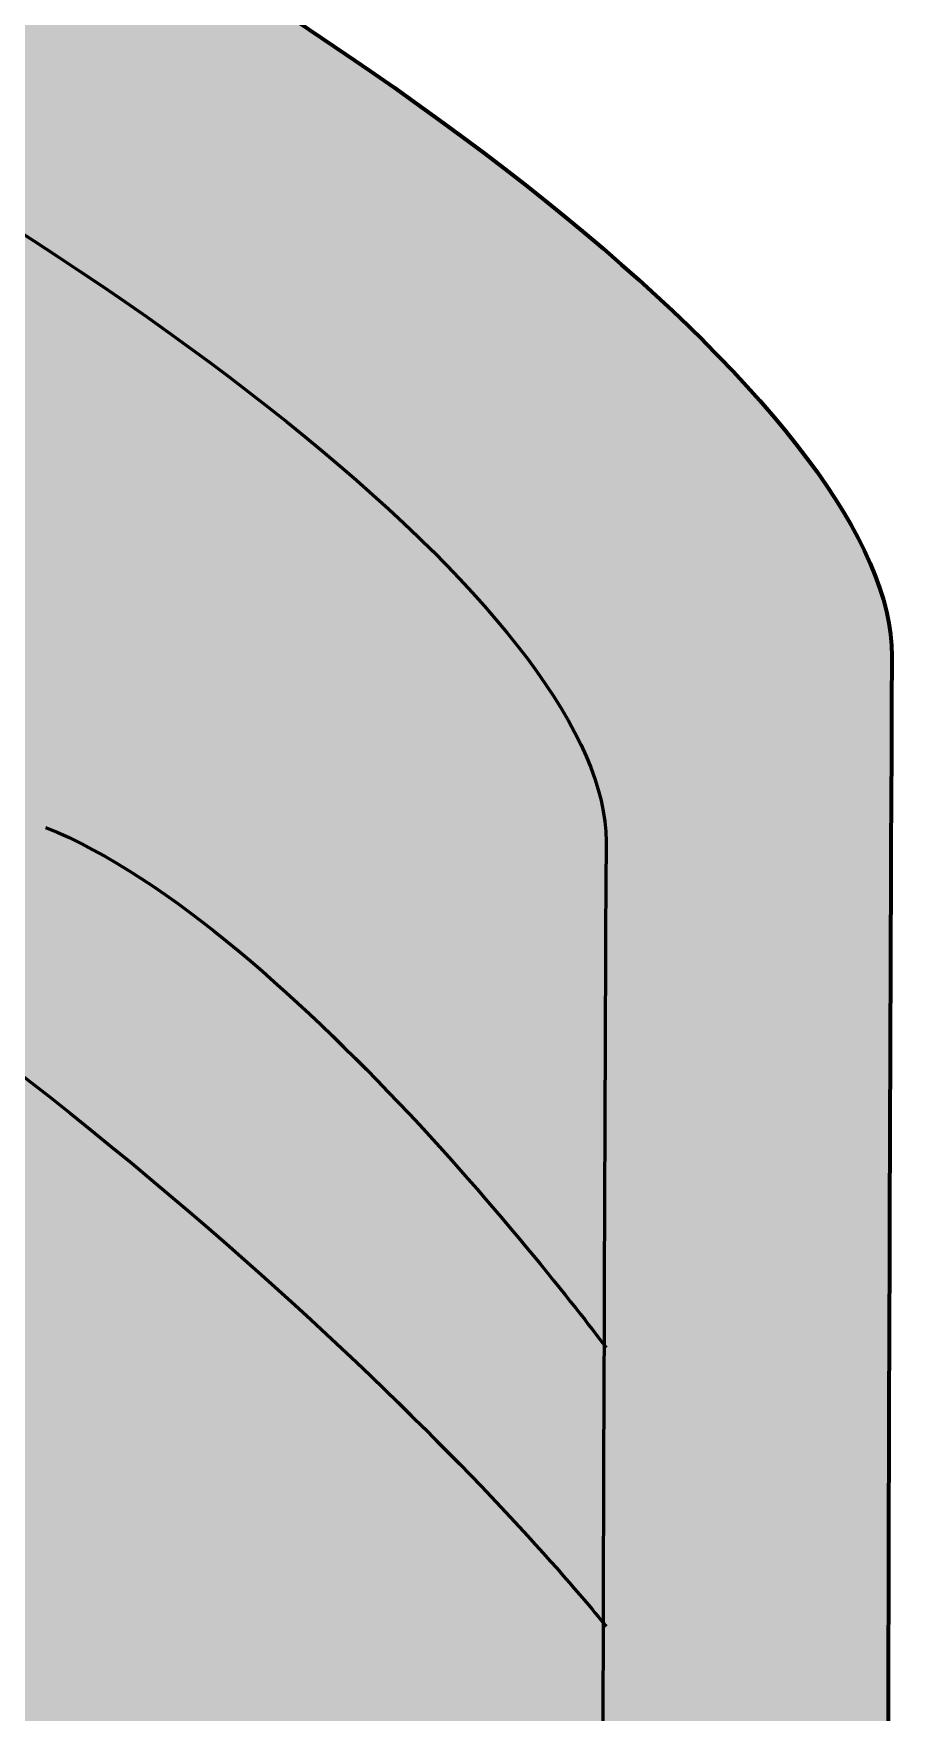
# Model space of a CAD drawing. Header units: millimetres. Extents: x 10.5 to 64.4, y 0.5 to 70.6.
# Drawn here: x 58.07 to 64.4, y 51.11 to 63.41 of the extents above; entities that cross this region are included whole.
import ezdxf

# ---------------------------------------------------------------- set-up
doc = ezdxf.new("R2010")
doc.units = ezdxf.units.MM

msp = doc.modelspace()

# ---------------------------------------------------------------- hatches: boundary and pattern name
at = {"true_color": 0x000000, "transparency": 33554687}
h = msp.add_hatch(color=18, dxfattribs=at)
edge = h.paths.add_edge_path(flags=0)
edge.add_spline(control_points=[(10.543, 58.849), (10.484, 62.163), (23.459, 70.58), (37.386, 70.516), (50.298, 70.457), (64.379, 62.173), (64.363, 58.849), (64.292, 43.515), (64.397, 43.399), (63.987, 27.611), (63.704, 16.727), (40.353, 0.499), (37.386, 0.889), (33.965, 1.338), (11.139, 14.306), (10.92, 29.116), (10.735, 41.574), (10.721, 48.941), (10.543, 58.849)], knot_values=[0, 0, 0, 0, 1, 1, 1, 2, 2, 2, 3, 3, 3, 4, 4, 4, 5, 5, 5, 6, 6, 6, 6], degree=3, periodic=1)
at = {"true_color": 0xffffff, "transparency": 33554687}
h = msp.add_hatch(color=7, dxfattribs=at)
edge = h.paths.add_edge_path(flags=0)
edge.add_spline(control_points=[(58.162, 57.594), (59.99, 56.861), (62.269, 53.783), (62.269, 53.783), (62.269, 53.783), (58.162, 57.594), (58.162, 57.594)], knot_values=[0, 0, 0, 0, 1, 1, 1, 2, 2, 2, 2], degree=3, periodic=1)
h = msp.add_hatch(color=7, dxfattribs=at)
edge = h.paths.add_edge_path(flags=0)
edge.add_spline(control_points=[(58.093, 53.215), (58.232, 53.215), (58.344, 53.052), (58.344, 52.852), (58.344, 52.652), (58.232, 52.489), (58.093, 52.489), (57.955, 52.489), (57.842, 52.652), (57.842, 52.852), (57.842, 53.052), (57.955, 53.215), (58.093, 53.215)], knot_values=[0, 0, 0, 0, 1, 1, 1, 2, 2, 2, 3, 3, 3, 4, 4, 4, 4], degree=3, periodic=1)
h = msp.add_hatch(color=7, dxfattribs=at)
edge = h.paths.add_edge_path(flags=0)
edge.add_spline(control_points=[(58.356, 51.883), (58.416, 51.954), (58.538, 51.95), (58.628, 51.873), (58.719, 51.797), (58.744, 51.678), (58.685, 51.607), (58.625, 51.537), (58.503, 51.541), (58.413, 51.617), (58.322, 51.694), (58.297, 51.813), (58.356, 51.883)], knot_values=[0, 0, 0, 0, 1, 1, 1, 2, 2, 2, 3, 3, 3, 4, 4, 4, 4], degree=3, periodic=1)

# ---------------------------------------------------------------- linework, layer by layer
at = {"color": 7, "linetype": 'Continuous', "lineweight": 158, "true_color": 0xffffff}
msp.add_open_spline([(10.543, 58.849), (10.721, 48.941), (10.735, 41.574), (10.92, 29.116), (11.139, 14.306), (33.965, 1.338), (37.386, 0.889), (40.353, 0.499), (63.704, 16.727), (63.987, 27.611), (64.397, 43.399), (64.292, 43.515), (64.363, 58.849), (64.379, 62.173), (50.298, 70.457), (37.386, 70.516), (23.459, 70.58), (10.484, 62.163), (10.543, 58.849)], degree=3, knots=[0, 0, 0, 0, 1, 1, 1, 2, 2, 2, 3, 3, 3, 4, 4, 4, 5, 5, 5, 6, 6, 6, 6], dxfattribs=at)
at = {"color": 7, "linetype": 'Continuous', "lineweight": 60, "true_color": 0xffffff}
for points, knots in [([(12.637, 57.49), (12.801, 48.353), (12.814, 41.56), (12.984, 30.071), (13.187, 16.413), (34.237, 4.454), (37.391, 4.04), (40.128, 3.681), (61.661, 18.646), (61.922, 28.683), (62.3, 43.242), (62.203, 43.349), (62.269, 57.49), (62.283, 60.556), (49.299, 68.195), (37.391, 68.249), (24.548, 68.308), (12.582, 60.546), (12.637, 57.49)], [0, 0, 0, 0, 1, 1, 1, 2, 2, 2, 3, 3, 3, 4, 4, 4, 5, 5, 5, 6, 6, 6, 6]), ([(12.732, 51.305), (12.732, 51.305), (21.414, 62.834), (37.453, 62.839), (53.493, 62.843), (62.269, 51.742), (62.269, 51.742)], [0, 0, 0, 0, 1, 1, 1, 2, 2, 2, 2])]:
    msp.add_open_spline(points, degree=3, knots=knots, dxfattribs=at)
msp.add_open_spline([(58.162, 57.594), (59.99, 56.861), (62.269, 53.783), (62.269, 53.783)], degree=3, dxfattribs=at)

doc.saveas('drawing.dxf')
